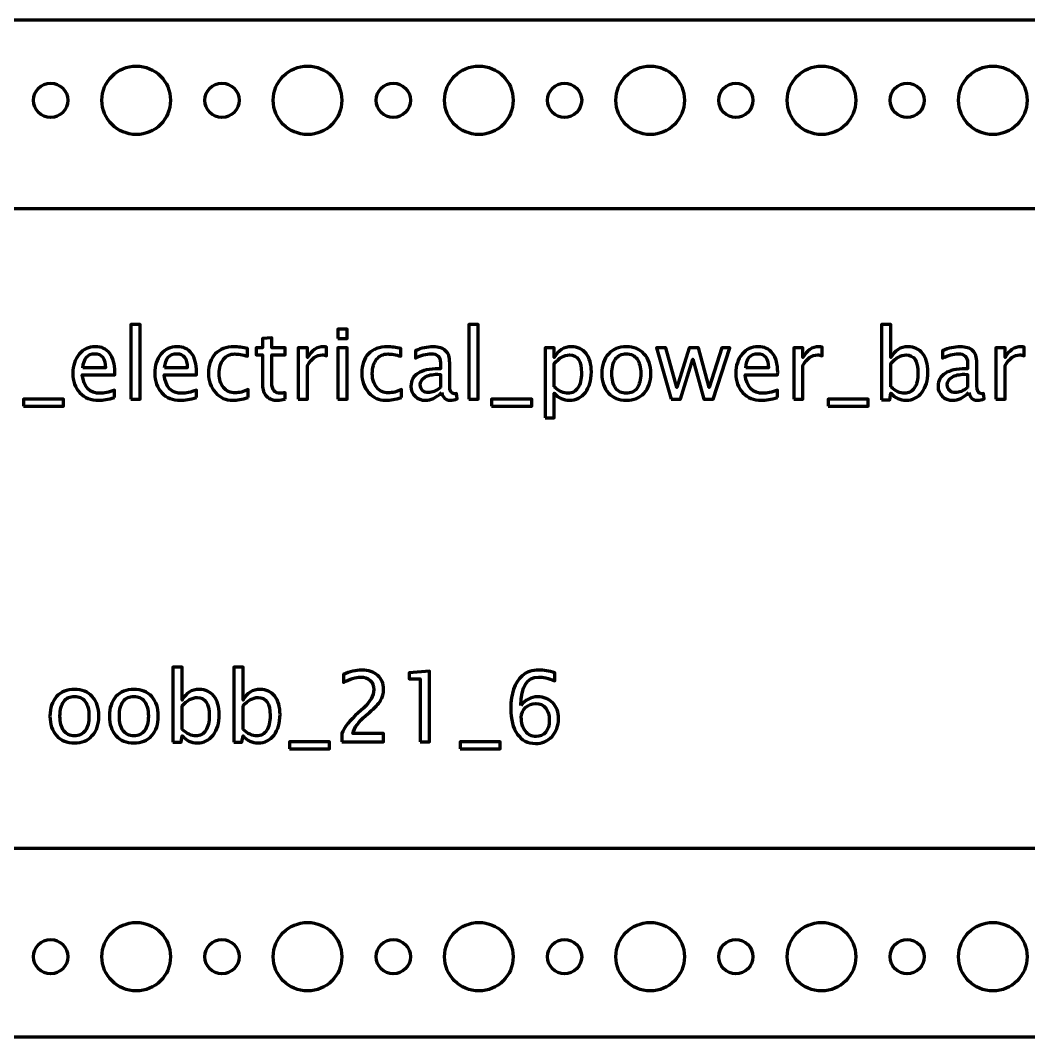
# Model space of a CAD drawing. Header units: centimetres. Extents: x -15.7 to 15.7, y -4.5 to 4.5.
# Drawn here: x -2.51 to 6.31, y -4.45 to 4.45 of the extents above; entities that cross this region are included whole.
import ezdxf

# ---------------------------------------------------------------- set-up
doc = ezdxf.new("R2010")
doc.units = ezdxf.units.CM
doc.header["$MEASUREMENT"] = 0
doc.layers.add('Layer 1', color=7, linetype='Continuous')

msp = doc.modelspace()

# ---------------------------------------------------------------- linework, layer by layer
at = {"layer": 'Layer 1', "color": 5, "lineweight": 106}
msp.add_lwpolyline([(-12.5, -2.8), (12.5, -2.8), (12.5, 2.8), (-12.5, 2.8), (-12.5, -2.8)], close=True, dxfattribs=at)
at = {"layer": 'Layer 1', "lineweight": 106}
for centre, major_axis in [((-1.49999, 3.74999), (0, 0.30001)), ((0.00001, 3.74999), (0, 0.30001)), ((1.50001, 3.74999), (0, 0.30001)), ((3.00001, 3.74999), (0, 0.30001)), ((4.50001, 3.74999), (0, 0.30001)), ((6.00001, 3.74999), (0, 0.30001)), ((-2.25, 3.75), (0, 0.15)), ((-0.75, 3.75), (0, 0.15)), ((0.75, 3.75), (0, 0.15)), ((2.25, 3.75), (0, 0.15)), ((3.75, 3.75), (0, 0.15)), ((5.25, 3.75), (0, 0.15)), ((-1.49999, -3.75001), (0, 0.30001)), ((0.00001, -3.75001), (0, 0.30001)), ((1.50001, -3.75001), (0, 0.30001)), ((3.00001, -3.75001), (0, 0.30001)), ((4.50001, -3.75001), (0, 0.30001)), ((6.00001, -3.75001), (0, 0.30001)), ((-2.25, -3.75), (0, 0.15)), ((-0.75, -3.75), (0, 0.15)), ((0.75, -3.75), (0, 0.15)), ((2.25, -3.75), (0, 0.15)), ((3.75, -3.75), (0, 0.15)), ((5.25, -3.75), (0, 0.15))]:
    msp.add_ellipse(centre, major_axis=major_axis, ratio=1, dxfattribs=at)
msp.add_open_spline([(-15.7, -3.95), (-15.7, -3.95), (-15.7, 3.95), (-15.7, 3.95), (-15.7, 3.95), (-15.7, 4.22614), (-15.47614, 4.45), (-15.2, 4.45), (-15.2, 4.45), (-15.2, 4.45), (15.2, 4.45), (15.2, 4.45), (15.2, 4.45), (15.47614, 4.45), (15.7, 4.22614), (15.7, 3.95), (15.7, 3.95), (15.7, 3.95), (15.7, -3.95), (15.7, -3.95), (15.7, -3.95), (15.7, -4.22614), (15.47614, -4.45), (15.2, -4.45), (15.2, -4.45), (15.2, -4.45), (-15.2, -4.45), (-15.2, -4.45), (-15.2, -4.45), (-15.47614, -4.45), (-15.7, -4.22614), (-15.7, -3.95)], degree=3, knots=[0, 0, 0, 0, 0.1111111, 0.1111111, 0.1111111, 0.1111111, 0.2222222, 0.2222222, 0.2222222, 0.2222222, 0.3333333, 0.3333333, 0.3333333, 0.3333333, 0.4444444, 0.4444444, 0.4444444, 0.4444444, 0.5555556, 0.5555556, 0.5555556, 0.5555556, 0.6666667, 0.6666667, 0.6666667, 0.6666667, 0.7777778, 0.7777778, 0.7777778, 0.7777778, 1, 1, 1, 1], dxfattribs=at)
at = {"layer": 'Layer 1', "color": 5, "lineweight": 106}
for points, knots in [([(-1.54766, 1.13296), (-1.54766, 1.13296), (-1.54766, 1.78574), (-1.54766, 1.78574), (-1.54766, 1.78574), (-1.54766, 1.78574), (-1.46638, 1.78574), (-1.46638, 1.78574), (-1.46638, 1.78574), (-1.46638, 1.78574), (-1.46638, 1.13296), (-1.46638, 1.13296), (-1.46638, 1.13296), (-1.46638, 1.13296), (-1.54766, 1.13296), (-1.54766, 1.13296)], [0, 0, 0, 0, 0.2, 0.2, 0.2, 0.2, 0.4, 0.4, 0.4, 0.4, 0.6, 0.6, 0.6, 0.6, 1, 1, 1, 1]), ([(1.41132, 1.13296), (1.41132, 1.13296), (1.41132, 1.78574), (1.41132, 1.78574), (1.41132, 1.78574), (1.41132, 1.78574), (1.4926, 1.78574), (1.4926, 1.78574), (1.4926, 1.78574), (1.4926, 1.78574), (1.4926, 1.13296), (1.4926, 1.13296), (1.4926, 1.13296), (1.4926, 1.13296), (1.41132, 1.13296), (1.41132, 1.13296)], [0, 0, 0, 0, 0.2, 0.2, 0.2, 0.2, 0.4, 0.4, 0.4, 0.4, 0.6, 0.6, 0.6, 0.6, 1, 1, 1, 1]), ([(5.0262, 1.12788), (5.0262, 1.12788), (5.0262, 1.78574), (5.0262, 1.78574), (5.0262, 1.78574), (5.0262, 1.78574), (5.10748, 1.78574), (5.10748, 1.78574), (5.10748, 1.78574), (5.10748, 1.78574), (5.10748, 1.49689), (5.10748, 1.49689), (5.10748, 1.49689), (5.14078, 1.55968), (5.19088, 1.59101), (5.25762, 1.59101), (5.25762, 1.59101), (5.31167, 1.59101), (5.35414, 1.57139), (5.38519, 1.53202), (5.38519, 1.53202), (5.41623, 1.49265), (5.43176, 1.43889), (5.43176, 1.37073), (5.43176, 1.37073), (5.43176, 1.29651), (5.41412, 1.23654), (5.37898, 1.1911), (5.37898, 1.1911), (5.34384, 1.14552), (5.29756, 1.1228), (5.24027, 1.1228), (5.24027, 1.1228), (5.18707, 1.1228), (5.14276, 1.14312), (5.10748, 1.1839), (5.10748, 1.1839), (5.10748, 1.1839), (5.0976, 1.12788), (5.0976, 1.12788), (5.0976, 1.12788), (5.0976, 1.12788), (5.0262, 1.12788), (5.0262, 1.12788)], [0, 0, 0, 0, 0.0833333, 0.0833333, 0.0833333, 0.0833333, 0.1666667, 0.1666667, 0.1666667, 0.1666667, 0.25, 0.25, 0.25, 0.25, 0.3333333, 0.3333333, 0.3333333, 0.3333333, 0.4166667, 0.4166667, 0.4166667, 0.4166667, 0.5, 0.5, 0.5, 0.5, 0.5833333, 0.5833333, 0.5833333, 0.5833333, 0.6666667, 0.6666667, 0.6666667, 0.6666667, 0.75, 0.75, 0.75, 0.75, 0.8333333, 0.8333333, 0.8333333, 0.8333333, 1, 1, 1, 1]), ([(0.26549, 1.66382), (0.26549, 1.66382), (0.26549, 1.7451), (0.26549, 1.7451), (0.26549, 1.7451), (0.26549, 1.7451), (0.34677, 1.7451), (0.34677, 1.7451), (0.34677, 1.7451), (0.34677, 1.7451), (0.34677, 1.66382), (0.34677, 1.66382), (0.34677, 1.66382), (0.34677, 1.66382), (0.26549, 1.66382), (0.26549, 1.66382)], [0, 0, 0, 0, 0.2, 0.2, 0.2, 0.2, 0.4, 0.4, 0.4, 0.4, 0.6, 0.6, 0.6, 0.6, 1, 1, 1, 1]), ([(-0.19693, 1.1331), (-0.22205, 1.12619), (-0.24392, 1.1228), (-0.2624, 1.1228), (-0.2624, 1.1228), (-0.30389, 1.1228), (-0.33621, 1.13465), (-0.35935, 1.15836), (-0.35935, 1.15836), (-0.38263, 1.18207), (-0.3942, 1.21495), (-0.3942, 1.25714), (-0.3942, 1.25714), (-0.3942, 1.25714), (-0.3942, 1.52073), (-0.3942, 1.52073), (-0.3942, 1.52073), (-0.3942, 1.52073), (-0.45037, 1.52073), (-0.45037, 1.52073), (-0.45037, 1.52073), (-0.45037, 1.52073), (-0.45037, 1.5817), (-0.45037, 1.5817), (-0.45037, 1.5817), (-0.45037, 1.5817), (-0.3942, 1.5817), (-0.3942, 1.5817), (-0.3942, 1.5817), (-0.3942, 1.5817), (-0.3942, 1.66283), (-0.3942, 1.66283), (-0.3942, 1.66283), (-0.3942, 1.66283), (-0.31292, 1.6706), (-0.31292, 1.6706), (-0.31292, 1.6706), (-0.31292, 1.6706), (-0.31292, 1.5817), (-0.31292, 1.5817), (-0.31292, 1.5817), (-0.31292, 1.5817), (-0.19524, 1.5817), (-0.19524, 1.5817), (-0.19524, 1.5817), (-0.19524, 1.5817), (-0.19524, 1.52073), (-0.19524, 1.52073), (-0.19524, 1.52073), (-0.19524, 1.52073), (-0.31292, 1.52073), (-0.31292, 1.52073), (-0.31292, 1.52073), (-0.31292, 1.52073), (-0.31292, 1.27181), (-0.31292, 1.27181), (-0.31292, 1.27181), (-0.31292, 1.21311), (-0.28738, 1.18376), (-0.23644, 1.18376), (-0.23644, 1.18376), (-0.22557, 1.18376), (-0.21245, 1.18559), (-0.19693, 1.18912), (-0.19693, 1.18912), (-0.19693, 1.18912), (-0.19693, 1.1331), (-0.19693, 1.1331)], [0, 0, 0, 0, 0.0555556, 0.0555556, 0.0555556, 0.0555556, 0.1111111, 0.1111111, 0.1111111, 0.1111111, 0.1666667, 0.1666667, 0.1666667, 0.1666667, 0.2222222, 0.2222222, 0.2222222, 0.2222222, 0.2777778, 0.2777778, 0.2777778, 0.2777778, 0.3333333, 0.3333333, 0.3333333, 0.3333333, 0.3888889, 0.3888889, 0.3888889, 0.3888889, 0.4444444, 0.4444444, 0.4444444, 0.4444444, 0.5, 0.5, 0.5, 0.5, 0.5555556, 0.5555556, 0.5555556, 0.5555556, 0.6111111, 0.6111111, 0.6111111, 0.6111111, 0.6666667, 0.6666667, 0.6666667, 0.6666667, 0.7222222, 0.7222222, 0.7222222, 0.7222222, 0.7777778, 0.7777778, 0.7777778, 0.7777778, 0.8333333, 0.8333333, 0.8333333, 0.8333333, 0.8888889, 0.8888889, 0.8888889, 0.8888889, 1, 1, 1, 1]), ([(-1.69005, 1.14735), (-1.74466, 1.13098), (-1.79136, 1.1228), (-1.83031, 1.1228), (-1.83031, 1.1228), (-1.89677, 1.1228), (-1.95082, 1.14481), (-1.99245, 1.1887), (-1.99245, 1.1887), (-2.03408, 1.23258), (-2.05496, 1.28945), (-2.05496, 1.35944), (-2.05496, 1.35944), (-2.05496, 1.42732), (-2.03662, 1.48306), (-1.99979, 1.52666), (-1.99979, 1.52666), (-1.96296, 1.57012), (-1.91582, 1.59186), (-1.85839, 1.59186), (-1.85839, 1.59186), (-1.80406, 1.59186), (-1.76201, 1.57252), (-1.73238, 1.53386), (-1.73238, 1.53386), (-1.70275, 1.49519), (-1.68793, 1.44044), (-1.68793, 1.36946), (-1.68793, 1.36946), (-1.68793, 1.36946), (-1.68835, 1.34463), (-1.68835, 1.34463), (-1.68835, 1.34463), (-1.68835, 1.34463), (-1.97199, 1.34463), (-1.97199, 1.34463), (-1.97199, 1.34463), (-1.96013, 1.23738), (-1.90778, 1.18376), (-1.81507, 1.18376), (-1.81507, 1.18376), (-1.78106, 1.18376), (-1.73943, 1.19336), (-1.69005, 1.21255), (-1.69005, 1.21255), (-1.69005, 1.21255), (-1.69005, 1.14735), (-1.69005, 1.14735)], [0, 0, 0, 0, 0.0769231, 0.0769231, 0.0769231, 0.0769231, 0.1538462, 0.1538462, 0.1538462, 0.1538462, 0.2307692, 0.2307692, 0.2307692, 0.2307692, 0.3076923, 0.3076923, 0.3076923, 0.3076923, 0.3846154, 0.3846154, 0.3846154, 0.3846154, 0.4615385, 0.4615385, 0.4615385, 0.4615385, 0.5384615, 0.5384615, 0.5384615, 0.5384615, 0.6153846, 0.6153846, 0.6153846, 0.6153846, 0.6923077, 0.6923077, 0.6923077, 0.6923077, 0.7692308, 0.7692308, 0.7692308, 0.7692308, 0.8461538, 0.8461538, 0.8461538, 0.8461538, 1, 1, 1, 1]), ([(-1.96775, 1.40559), (-1.96775, 1.40559), (-1.76963, 1.40559), (-1.76963, 1.40559), (-1.76963, 1.40559), (-1.76963, 1.48913), (-1.80082, 1.53089), (-1.86305, 1.53089), (-1.86305, 1.53089), (-1.9257, 1.53089), (-1.96056, 1.48913), (-1.96775, 1.40559)], [0, 0, 0, 0, 0.25, 0.25, 0.25, 0.25, 0.5, 0.5, 0.5, 0.5, 1, 1, 1, 1]), ([(-0.97362, 1.14735), (-1.02823, 1.13098), (-1.07493, 1.1228), (-1.11388, 1.1228), (-1.11388, 1.1228), (-1.18034, 1.1228), (-1.23439, 1.14481), (-1.27602, 1.1887), (-1.27602, 1.1887), (-1.31765, 1.23258), (-1.33853, 1.28945), (-1.33853, 1.35944), (-1.33853, 1.35944), (-1.33853, 1.42732), (-1.32019, 1.48306), (-1.28336, 1.52666), (-1.28336, 1.52666), (-1.24653, 1.57012), (-1.19939, 1.59186), (-1.14196, 1.59186), (-1.14196, 1.59186), (-1.08763, 1.59186), (-1.04558, 1.57252), (-1.01595, 1.53386), (-1.01595, 1.53386), (-0.98632, 1.49519), (-0.9715, 1.44044), (-0.9715, 1.36946), (-0.9715, 1.36946), (-0.9715, 1.36946), (-0.97192, 1.34463), (-0.97192, 1.34463), (-0.97192, 1.34463), (-0.97192, 1.34463), (-1.25556, 1.34463), (-1.25556, 1.34463), (-1.25556, 1.34463), (-1.2437, 1.23738), (-1.19135, 1.18376), (-1.09864, 1.18376), (-1.09864, 1.18376), (-1.06463, 1.18376), (-1.023, 1.19336), (-0.97362, 1.21255), (-0.97362, 1.21255), (-0.97362, 1.21255), (-0.97362, 1.14735), (-0.97362, 1.14735)], [0, 0, 0, 0, 0.0769231, 0.0769231, 0.0769231, 0.0769231, 0.1538462, 0.1538462, 0.1538462, 0.1538462, 0.2307692, 0.2307692, 0.2307692, 0.2307692, 0.3076923, 0.3076923, 0.3076923, 0.3076923, 0.3846154, 0.3846154, 0.3846154, 0.3846154, 0.4615385, 0.4615385, 0.4615385, 0.4615385, 0.5384615, 0.5384615, 0.5384615, 0.5384615, 0.6153846, 0.6153846, 0.6153846, 0.6153846, 0.6923077, 0.6923077, 0.6923077, 0.6923077, 0.7692308, 0.7692308, 0.7692308, 0.7692308, 0.8461538, 0.8461538, 0.8461538, 0.8461538, 1, 1, 1, 1]), ([(-1.25132, 1.40559), (-1.25132, 1.40559), (-1.0532, 1.40559), (-1.0532, 1.40559), (-1.0532, 1.40559), (-1.0532, 1.48913), (-1.08439, 1.53089), (-1.14662, 1.53089), (-1.14662, 1.53089), (-1.20927, 1.53089), (-1.24413, 1.48913), (-1.25132, 1.40559)], [0, 0, 0, 0, 0.25, 0.25, 0.25, 0.25, 0.5, 0.5, 0.5, 0.5, 1, 1, 1, 1]), ([(-0.51966, 1.14651), (-0.57229, 1.1307), (-0.61773, 1.1228), (-0.65597, 1.1228), (-0.65597, 1.1228), (-0.71665, 1.1228), (-0.76688, 1.14524), (-0.80682, 1.18997), (-0.80682, 1.18997), (-0.84675, 1.23484), (-0.86679, 1.29143), (-0.86679, 1.35959), (-0.86679, 1.35959), (-0.86679, 1.4324), (-0.84703, 1.48927), (-0.80752, 1.52991), (-0.80752, 1.52991), (-0.76801, 1.57069), (-0.71284, 1.59101), (-0.642, 1.59101), (-0.642, 1.59101), (-0.60714, 1.59101), (-0.56792, 1.58621), (-0.52474, 1.57662), (-0.52474, 1.57662), (-0.52474, 1.57662), (-0.52474, 1.50803), (-0.52474, 1.50803), (-0.52474, 1.50803), (-0.5706, 1.52158), (-0.60799, 1.52835), (-0.63678, 1.52835), (-0.63678, 1.52835), (-0.67855, 1.52835), (-0.71199, 1.51269), (-0.73697, 1.48151), (-0.73697, 1.48151), (-0.76194, 1.45032), (-0.7745, 1.40869), (-0.7745, 1.35676), (-0.7745, 1.35676), (-0.7745, 1.30639), (-0.76152, 1.26575), (-0.7357, 1.23456), (-0.7357, 1.23456), (-0.70987, 1.20352), (-0.67615, 1.18799), (-0.63424, 1.18799), (-0.63424, 1.18799), (-0.59713, 1.18799), (-0.55903, 1.19759), (-0.51966, 1.21678), (-0.51966, 1.21678), (-0.51966, 1.21678), (-0.51966, 1.14651), (-0.51966, 1.14651)], [0, 0, 0, 0, 0.0666667, 0.0666667, 0.0666667, 0.0666667, 0.1333333, 0.1333333, 0.1333333, 0.1333333, 0.2, 0.2, 0.2, 0.2, 0.2666667, 0.2666667, 0.2666667, 0.2666667, 0.3333333, 0.3333333, 0.3333333, 0.3333333, 0.4, 0.4, 0.4, 0.4, 0.4666667, 0.4666667, 0.4666667, 0.4666667, 0.5333333, 0.5333333, 0.5333333, 0.5333333, 0.6, 0.6, 0.6, 0.6, 0.6666667, 0.6666667, 0.6666667, 0.6666667, 0.7333333, 0.7333333, 0.7333333, 0.7333333, 0.8, 0.8, 0.8, 0.8, 0.8666667, 0.8666667, 0.8666667, 0.8666667, 1, 1, 1, 1]), ([(-0.08094, 1.13296), (-0.08094, 1.13296), (-0.08094, 1.5817), (-0.08094, 1.5817), (-0.08094, 1.5817), (-0.08094, 1.5817), (0.00034, 1.5817), (0.00034, 1.5817), (0.00034, 1.5817), (0.00034, 1.5817), (0.00034, 1.49689), (0.00034, 1.49689), (0.00034, 1.49689), (0.03266, 1.55968), (0.0795, 1.59101), (0.14103, 1.59101), (0.14103, 1.59101), (0.14935, 1.59101), (0.1581, 1.5903), (0.16713, 1.58889), (0.16713, 1.58889), (0.16713, 1.58889), (0.16713, 1.51283), (0.16713, 1.51283), (0.16713, 1.51283), (0.15302, 1.51749), (0.14061, 1.51989), (0.12988, 1.51989), (0.12988, 1.51989), (0.07823, 1.51989), (0.03505, 1.48941), (0.00034, 1.42831), (0.00034, 1.42831), (0.00034, 1.42831), (0.00034, 1.13296), (0.00034, 1.13296), (0.00034, 1.13296), (0.00034, 1.13296), (-0.08094, 1.13296), (-0.08094, 1.13296)], [0, 0, 0, 0, 0.0909091, 0.0909091, 0.0909091, 0.0909091, 0.1818182, 0.1818182, 0.1818182, 0.1818182, 0.2727273, 0.2727273, 0.2727273, 0.2727273, 0.3636364, 0.3636364, 0.3636364, 0.3636364, 0.4545455, 0.4545455, 0.4545455, 0.4545455, 0.5454545, 0.5454545, 0.5454545, 0.5454545, 0.6363636, 0.6363636, 0.6363636, 0.6363636, 0.7272727, 0.7272727, 0.7272727, 0.7272727, 0.8181818, 0.8181818, 0.8181818, 0.8181818, 1, 1, 1, 1]), ([(0.26549, 1.13296), (0.26549, 1.13296), (0.26549, 1.5817), (0.26549, 1.5817), (0.26549, 1.5817), (0.26549, 1.5817), (0.34677, 1.5817), (0.34677, 1.5817), (0.34677, 1.5817), (0.34677, 1.5817), (0.34677, 1.13296), (0.34677, 1.13296), (0.34677, 1.13296), (0.34677, 1.13296), (0.26549, 1.13296), (0.26549, 1.13296)], [0, 0, 0, 0, 0.2, 0.2, 0.2, 0.2, 0.4, 0.4, 0.4, 0.4, 0.6, 0.6, 0.6, 0.6, 1, 1, 1, 1]), ([(0.82175, 1.14651), (0.76912, 1.1307), (0.72368, 1.1228), (0.68544, 1.1228), (0.68544, 1.1228), (0.62476, 1.1228), (0.57453, 1.14524), (0.53459, 1.18997), (0.53459, 1.18997), (0.49466, 1.23484), (0.47462, 1.29143), (0.47462, 1.35959), (0.47462, 1.35959), (0.47462, 1.4324), (0.49438, 1.48927), (0.53389, 1.52991), (0.53389, 1.52991), (0.5734, 1.57069), (0.62857, 1.59101), (0.69941, 1.59101), (0.69941, 1.59101), (0.73427, 1.59101), (0.77349, 1.58621), (0.81667, 1.57662), (0.81667, 1.57662), (0.81667, 1.57662), (0.81667, 1.50803), (0.81667, 1.50803), (0.81667, 1.50803), (0.77081, 1.52158), (0.73342, 1.52835), (0.70463, 1.52835), (0.70463, 1.52835), (0.66286, 1.52835), (0.62942, 1.51269), (0.60444, 1.48151), (0.60444, 1.48151), (0.57947, 1.45032), (0.56691, 1.40869), (0.56691, 1.35676), (0.56691, 1.35676), (0.56691, 1.30639), (0.57989, 1.26575), (0.60571, 1.23456), (0.60571, 1.23456), (0.63154, 1.20352), (0.66526, 1.18799), (0.70717, 1.18799), (0.70717, 1.18799), (0.74428, 1.18799), (0.78238, 1.19759), (0.82175, 1.21678), (0.82175, 1.21678), (0.82175, 1.21678), (0.82175, 1.14651), (0.82175, 1.14651)], [0, 0, 0, 0, 0.0666667, 0.0666667, 0.0666667, 0.0666667, 0.1333333, 0.1333333, 0.1333333, 0.1333333, 0.2, 0.2, 0.2, 0.2, 0.2666667, 0.2666667, 0.2666667, 0.2666667, 0.3333333, 0.3333333, 0.3333333, 0.3333333, 0.4, 0.4, 0.4, 0.4, 0.4666667, 0.4666667, 0.4666667, 0.4666667, 0.5333333, 0.5333333, 0.5333333, 0.5333333, 0.6, 0.6, 0.6, 0.6, 0.6666667, 0.6666667, 0.6666667, 0.6666667, 0.7333333, 0.7333333, 0.7333333, 0.7333333, 0.8, 0.8, 0.8, 0.8, 0.8666667, 0.8666667, 0.8666667, 0.8666667, 1, 1, 1, 1]), ([(1.1751, 1.19011), (1.12628, 1.14524), (1.07929, 1.1228), (1.03413, 1.1228), (1.03413, 1.1228), (0.99702, 1.1228), (0.96612, 1.13437), (0.9417, 1.15765), (0.9417, 1.15765), (0.91715, 1.18094), (0.90487, 1.21029), (0.90487, 1.24571), (0.90487, 1.24571), (0.90487, 1.29467), (0.92548, 1.33235), (0.96668, 1.3586), (0.96668, 1.3586), (1.00789, 1.38484), (1.06701, 1.39797), (1.14406, 1.39797), (1.14406, 1.39797), (1.14406, 1.39797), (1.16311, 1.39797), (1.16311, 1.39797), (1.16311, 1.39797), (1.16311, 1.39797), (1.16311, 1.45201), (1.16311, 1.45201), (1.16311, 1.45201), (1.16311, 1.50408), (1.13601, 1.53005), (1.08169, 1.53005), (1.08169, 1.53005), (1.03964, 1.53005), (0.99363, 1.51678), (0.94382, 1.49025), (0.94382, 1.49025), (0.94382, 1.49025), (0.94382, 1.55714), (0.94382, 1.55714), (0.94382, 1.55714), (0.99857, 1.57972), (1.05022, 1.59101), (1.09862, 1.59101), (1.09862, 1.59101), (1.14843, 1.59101), (1.18526, 1.57972), (1.20883, 1.557), (1.20883, 1.557), (1.23253, 1.53428), (1.24439, 1.49929), (1.24439, 1.45201), (1.24439, 1.45201), (1.24439, 1.45201), (1.24439, 1.24924), (1.24439, 1.24924), (1.24439, 1.24924), (1.24439, 1.20281), (1.25864, 1.17953), (1.28729, 1.17953), (1.28729, 1.17953), (1.29081, 1.17953), (1.29604, 1.18009), (1.30295, 1.18122), (1.30295, 1.18122), (1.30295, 1.18122), (1.30874, 1.13606), (1.30874, 1.13606), (1.30874, 1.13606), (1.29025, 1.12717), (1.26993, 1.1228), (1.24763, 1.1228), (1.24763, 1.1228), (1.20967, 1.1228), (1.18554, 1.14524), (1.1751, 1.19011)], [0, 0, 0, 0, 0.05, 0.05, 0.05, 0.05, 0.1, 0.1, 0.1, 0.1, 0.15, 0.15, 0.15, 0.15, 0.2, 0.2, 0.2, 0.2, 0.25, 0.25, 0.25, 0.25, 0.3, 0.3, 0.3, 0.3, 0.35, 0.35, 0.35, 0.35, 0.4, 0.4, 0.4, 0.4, 0.45, 0.45, 0.45, 0.45, 0.5, 0.5, 0.5, 0.5, 0.55, 0.55, 0.55, 0.55, 0.6, 0.6, 0.6, 0.6, 0.65, 0.65, 0.65, 0.65, 0.7, 0.7, 0.7, 0.7, 0.75, 0.75, 0.75, 0.75, 0.8, 0.8, 0.8, 0.8, 0.85, 0.85, 0.85, 0.85, 0.9, 0.9, 0.9, 0.9, 1, 1, 1, 1]), ([(2.07935, 0.96955), (2.07935, 0.96955), (2.07935, 1.5817), (2.07935, 1.5817), (2.07935, 1.5817), (2.07935, 1.5817), (2.16063, 1.5817), (2.16063, 1.5817), (2.16063, 1.5817), (2.16063, 1.5817), (2.16063, 1.49689), (2.16063, 1.49689), (2.16063, 1.49689), (2.19393, 1.55968), (2.24403, 1.59101), (2.31077, 1.59101), (2.31077, 1.59101), (2.36482, 1.59101), (2.40729, 1.57139), (2.43834, 1.53202), (2.43834, 1.53202), (2.46938, 1.49265), (2.48491, 1.43889), (2.48491, 1.37073), (2.48491, 1.37073), (2.48491, 1.29651), (2.46727, 1.23654), (2.43213, 1.1911), (2.43213, 1.1911), (2.39699, 1.14552), (2.35071, 1.1228), (2.29342, 1.1228), (2.29342, 1.1228), (2.24022, 1.1228), (2.19591, 1.14312), (2.16063, 1.1839), (2.16063, 1.1839), (2.16063, 1.1839), (2.16063, 0.96955), (2.16063, 0.96955), (2.16063, 0.96955), (2.16063, 0.96955), (2.07935, 0.96955), (2.07935, 0.96955)], [0, 0, 0, 0, 0.0833333, 0.0833333, 0.0833333, 0.0833333, 0.1666667, 0.1666667, 0.1666667, 0.1666667, 0.25, 0.25, 0.25, 0.25, 0.3333333, 0.3333333, 0.3333333, 0.3333333, 0.4166667, 0.4166667, 0.4166667, 0.4166667, 0.5, 0.5, 0.5, 0.5, 0.5833333, 0.5833333, 0.5833333, 0.5833333, 0.6666667, 0.6666667, 0.6666667, 0.6666667, 0.75, 0.75, 0.75, 0.75, 0.8333333, 0.8333333, 0.8333333, 0.8333333, 1, 1, 1, 1]), ([(2.16063, 1.23992), (2.20254, 1.20253), (2.24248, 1.18376), (2.28043, 1.18376), (2.28043, 1.18376), (2.31783, 1.18376), (2.34676, 1.19942), (2.36708, 1.23061), (2.36708, 1.23061), (2.38754, 1.26179), (2.3977, 1.30568), (2.3977, 1.36241), (2.3977, 1.36241), (2.3977, 1.46739), (2.36298, 1.51989), (2.29356, 1.51989), (2.29356, 1.51989), (2.24812, 1.51989), (2.20381, 1.49533), (2.16063, 1.44609), (2.16063, 1.44609), (2.16063, 1.44609), (2.16063, 1.23992), (2.16063, 1.23992)], [0, 0, 0, 0, 0.1428571, 0.1428571, 0.1428571, 0.1428571, 0.2857143, 0.2857143, 0.2857143, 0.2857143, 0.4285714, 0.4285714, 0.4285714, 0.4285714, 0.5714286, 0.5714286, 0.5714286, 0.5714286, 0.7142857, 0.7142857, 0.7142857, 0.7142857, 1, 1, 1, 1]), ([(2.79084, 1.1228), (2.72494, 1.1228), (2.67273, 1.14383), (2.63434, 1.18588), (2.63434, 1.18588), (2.59582, 1.22793), (2.57663, 1.28508), (2.57663, 1.35719), (2.57663, 1.35719), (2.57663, 1.42915), (2.59582, 1.48616), (2.63434, 1.52807), (2.63434, 1.52807), (2.67273, 1.56998), (2.72494, 1.59101), (2.79084, 1.59101), (2.79084, 1.59101), (2.85674, 1.59101), (2.90895, 1.56998), (2.94733, 1.52807), (2.94733, 1.52807), (2.98585, 1.48616), (3.00505, 1.42915), (3.00505, 1.35719), (3.00505, 1.35719), (3.00505, 1.28508), (2.98585, 1.22793), (2.94733, 1.18588), (2.94733, 1.18588), (2.90895, 1.14383), (2.85674, 1.1228), (2.79084, 1.1228)], [0, 0, 0, 0, 0.1111111, 0.1111111, 0.1111111, 0.1111111, 0.2222222, 0.2222222, 0.2222222, 0.2222222, 0.3333333, 0.3333333, 0.3333333, 0.3333333, 0.4444444, 0.4444444, 0.4444444, 0.4444444, 0.5555556, 0.5555556, 0.5555556, 0.5555556, 0.6666667, 0.6666667, 0.6666667, 0.6666667, 0.7777778, 0.7777778, 0.7777778, 0.7777778, 1, 1, 1, 1]), ([(2.7907, 1.18376), (2.83091, 1.18376), (2.86224, 1.19886), (2.88454, 1.2292), (2.88454, 1.2292), (2.90669, 1.2594), (2.91784, 1.30215), (2.91784, 1.35719), (2.91784, 1.35719), (2.91784, 1.41208), (2.90669, 1.45469), (2.88454, 1.48489), (2.88454, 1.48489), (2.86224, 1.51495), (2.83091, 1.53005), (2.7907, 1.53005), (2.7907, 1.53005), (2.75034, 1.53005), (2.71901, 1.51495), (2.697, 1.48489), (2.697, 1.48489), (2.67484, 1.45469), (2.66384, 1.41208), (2.66384, 1.35719), (2.66384, 1.35719), (2.66384, 1.30215), (2.67484, 1.2594), (2.697, 1.2292), (2.697, 1.2292), (2.71901, 1.19886), (2.75034, 1.18376), (2.7907, 1.18376)], [0, 0, 0, 0, 0.1111111, 0.1111111, 0.1111111, 0.1111111, 0.2222222, 0.2222222, 0.2222222, 0.2222222, 0.3333333, 0.3333333, 0.3333333, 0.3333333, 0.4444444, 0.4444444, 0.4444444, 0.4444444, 0.5555556, 0.5555556, 0.5555556, 0.5555556, 0.6666667, 0.6666667, 0.6666667, 0.6666667, 0.7777778, 0.7777778, 0.7777778, 0.7777778, 1, 1, 1, 1]), ([(3.18482, 1.13296), (3.18482, 1.13296), (3.05613, 1.5817), (3.05613, 1.5817), (3.05613, 1.5817), (3.05613, 1.5817), (3.13543, 1.5817), (3.13543, 1.5817), (3.13543, 1.5817), (3.13543, 1.5817), (3.23407, 1.23329), (3.23407, 1.23329), (3.23407, 1.23329), (3.23407, 1.23329), (3.34047, 1.5817), (3.34047, 1.5817), (3.34047, 1.5817), (3.34047, 1.5817), (3.42175, 1.5817), (3.42175, 1.5817), (3.42175, 1.5817), (3.42175, 1.5817), (3.51531, 1.23385), (3.51531, 1.23385), (3.51531, 1.23385), (3.51531, 1.23385), (3.62848, 1.5817), (3.62848, 1.5817), (3.62848, 1.5817), (3.62848, 1.5817), (3.69791, 1.5817), (3.69791, 1.5817), (3.69791, 1.5817), (3.69791, 1.5817), (3.55143, 1.13296), (3.55143, 1.13296), (3.55143, 1.13296), (3.55143, 1.13296), (3.47015, 1.13296), (3.47015, 1.13296), (3.47015, 1.13296), (3.47015, 1.13296), (3.37391, 1.48292), (3.37391, 1.48292), (3.37391, 1.48292), (3.37391, 1.48292), (3.2661, 1.13296), (3.2661, 1.13296), (3.2661, 1.13296), (3.2661, 1.13296), (3.18482, 1.13296), (3.18482, 1.13296)], [0, 0, 0, 0, 0.0714286, 0.0714286, 0.0714286, 0.0714286, 0.1428571, 0.1428571, 0.1428571, 0.1428571, 0.2142857, 0.2142857, 0.2142857, 0.2142857, 0.2857143, 0.2857143, 0.2857143, 0.2857143, 0.3571429, 0.3571429, 0.3571429, 0.3571429, 0.4285714, 0.4285714, 0.4285714, 0.4285714, 0.5, 0.5, 0.5, 0.5, 0.5714286, 0.5714286, 0.5714286, 0.5714286, 0.6428571, 0.6428571, 0.6428571, 0.6428571, 0.7142857, 0.7142857, 0.7142857, 0.7142857, 0.7857143, 0.7857143, 0.7857143, 0.7857143, 0.8571429, 0.8571429, 0.8571429, 0.8571429, 1, 1, 1, 1]), ([(4.11404, 1.14735), (4.05943, 1.13098), (4.01273, 1.1228), (3.97378, 1.1228), (3.97378, 1.1228), (3.90732, 1.1228), (3.85327, 1.14481), (3.81164, 1.1887), (3.81164, 1.1887), (3.77001, 1.23258), (3.74913, 1.28945), (3.74913, 1.35944), (3.74913, 1.35944), (3.74913, 1.42732), (3.76747, 1.48306), (3.8043, 1.52666), (3.8043, 1.52666), (3.84113, 1.57012), (3.88827, 1.59186), (3.9457, 1.59186), (3.9457, 1.59186), (4.00003, 1.59186), (4.04208, 1.57252), (4.07171, 1.53386), (4.07171, 1.53386), (4.10134, 1.49519), (4.11616, 1.44044), (4.11616, 1.36946), (4.11616, 1.36946), (4.11616, 1.36946), (4.11574, 1.34463), (4.11574, 1.34463), (4.11574, 1.34463), (4.11574, 1.34463), (3.8321, 1.34463), (3.8321, 1.34463), (3.8321, 1.34463), (3.84396, 1.23738), (3.89631, 1.18376), (3.98902, 1.18376), (3.98902, 1.18376), (4.02303, 1.18376), (4.06466, 1.19336), (4.11404, 1.21255), (4.11404, 1.21255), (4.11404, 1.21255), (4.11404, 1.14735), (4.11404, 1.14735)], [0, 0, 0, 0, 0.0769231, 0.0769231, 0.0769231, 0.0769231, 0.1538462, 0.1538462, 0.1538462, 0.1538462, 0.2307692, 0.2307692, 0.2307692, 0.2307692, 0.3076923, 0.3076923, 0.3076923, 0.3076923, 0.3846154, 0.3846154, 0.3846154, 0.3846154, 0.4615385, 0.4615385, 0.4615385, 0.4615385, 0.5384615, 0.5384615, 0.5384615, 0.5384615, 0.6153846, 0.6153846, 0.6153846, 0.6153846, 0.6923077, 0.6923077, 0.6923077, 0.6923077, 0.7692308, 0.7692308, 0.7692308, 0.7692308, 0.8461538, 0.8461538, 0.8461538, 0.8461538, 1, 1, 1, 1]), ([(3.83634, 1.40559), (3.83634, 1.40559), (4.03446, 1.40559), (4.03446, 1.40559), (4.03446, 1.40559), (4.03446, 1.48913), (4.00327, 1.53089), (3.94104, 1.53089), (3.94104, 1.53089), (3.87839, 1.53089), (3.84353, 1.48913), (3.83634, 1.40559)], [0, 0, 0, 0, 0.25, 0.25, 0.25, 0.25, 0.5, 0.5, 0.5, 0.5, 1, 1, 1, 1]), ([(4.25643, 1.13296), (4.25643, 1.13296), (4.25643, 1.5817), (4.25643, 1.5817), (4.25643, 1.5817), (4.25643, 1.5817), (4.33771, 1.5817), (4.33771, 1.5817), (4.33771, 1.5817), (4.33771, 1.5817), (4.33771, 1.49689), (4.33771, 1.49689), (4.33771, 1.49689), (4.37003, 1.55968), (4.41687, 1.59101), (4.4784, 1.59101), (4.4784, 1.59101), (4.48672, 1.59101), (4.49547, 1.5903), (4.5045, 1.58889), (4.5045, 1.58889), (4.5045, 1.58889), (4.5045, 1.51283), (4.5045, 1.51283), (4.5045, 1.51283), (4.49039, 1.51749), (4.47798, 1.51989), (4.46725, 1.51989), (4.46725, 1.51989), (4.4156, 1.51989), (4.37242, 1.48941), (4.33771, 1.42831), (4.33771, 1.42831), (4.33771, 1.42831), (4.33771, 1.13296), (4.33771, 1.13296), (4.33771, 1.13296), (4.33771, 1.13296), (4.25643, 1.13296), (4.25643, 1.13296)], [0, 0, 0, 0, 0.0909091, 0.0909091, 0.0909091, 0.0909091, 0.1818182, 0.1818182, 0.1818182, 0.1818182, 0.2727273, 0.2727273, 0.2727273, 0.2727273, 0.3636364, 0.3636364, 0.3636364, 0.3636364, 0.4545455, 0.4545455, 0.4545455, 0.4545455, 0.5454545, 0.5454545, 0.5454545, 0.5454545, 0.6363636, 0.6363636, 0.6363636, 0.6363636, 0.7272727, 0.7272727, 0.7272727, 0.7272727, 0.8181818, 0.8181818, 0.8181818, 0.8181818, 1, 1, 1, 1]), ([(5.10748, 1.23992), (5.14939, 1.20253), (5.18933, 1.18376), (5.22728, 1.18376), (5.22728, 1.18376), (5.26468, 1.18376), (5.29361, 1.19942), (5.31393, 1.23061), (5.31393, 1.23061), (5.33439, 1.26179), (5.34455, 1.30568), (5.34455, 1.36241), (5.34455, 1.36241), (5.34455, 1.46739), (5.30983, 1.51989), (5.24041, 1.51989), (5.24041, 1.51989), (5.19497, 1.51989), (5.15066, 1.49533), (5.10748, 1.44609), (5.10748, 1.44609), (5.10748, 1.44609), (5.10748, 1.23992), (5.10748, 1.23992)], [0, 0, 0, 0, 0.1428571, 0.1428571, 0.1428571, 0.1428571, 0.2857143, 0.2857143, 0.2857143, 0.2857143, 0.4285714, 0.4285714, 0.4285714, 0.4285714, 0.5714286, 0.5714286, 0.5714286, 0.5714286, 0.7142857, 0.7142857, 0.7142857, 0.7142857, 1, 1, 1, 1]), ([(5.79032, 1.19011), (5.7415, 1.14524), (5.69451, 1.1228), (5.64935, 1.1228), (5.64935, 1.1228), (5.61224, 1.1228), (5.58134, 1.13437), (5.55692, 1.15765), (5.55692, 1.15765), (5.53237, 1.18094), (5.52009, 1.21029), (5.52009, 1.24571), (5.52009, 1.24571), (5.52009, 1.29467), (5.5407, 1.33235), (5.5819, 1.3586), (5.5819, 1.3586), (5.62311, 1.38484), (5.68223, 1.39797), (5.75928, 1.39797), (5.75928, 1.39797), (5.75928, 1.39797), (5.77833, 1.39797), (5.77833, 1.39797), (5.77833, 1.39797), (5.77833, 1.39797), (5.77833, 1.45201), (5.77833, 1.45201), (5.77833, 1.45201), (5.77833, 1.50408), (5.75123, 1.53005), (5.69691, 1.53005), (5.69691, 1.53005), (5.65486, 1.53005), (5.60885, 1.51678), (5.55904, 1.49025), (5.55904, 1.49025), (5.55904, 1.49025), (5.55904, 1.55714), (5.55904, 1.55714), (5.55904, 1.55714), (5.61379, 1.57972), (5.66544, 1.59101), (5.71384, 1.59101), (5.71384, 1.59101), (5.76365, 1.59101), (5.80048, 1.57972), (5.82405, 1.557), (5.82405, 1.557), (5.84775, 1.53428), (5.85961, 1.49929), (5.85961, 1.45201), (5.85961, 1.45201), (5.85961, 1.45201), (5.85961, 1.24924), (5.85961, 1.24924), (5.85961, 1.24924), (5.85961, 1.20281), (5.87386, 1.17953), (5.90251, 1.17953), (5.90251, 1.17953), (5.90603, 1.17953), (5.91126, 1.18009), (5.91817, 1.18122), (5.91817, 1.18122), (5.91817, 1.18122), (5.92396, 1.13606), (5.92396, 1.13606), (5.92396, 1.13606), (5.90547, 1.12717), (5.88515, 1.1228), (5.86285, 1.1228), (5.86285, 1.1228), (5.82489, 1.1228), (5.80076, 1.14524), (5.79032, 1.19011)], [0, 0, 0, 0, 0.05, 0.05, 0.05, 0.05, 0.1, 0.1, 0.1, 0.1, 0.15, 0.15, 0.15, 0.15, 0.2, 0.2, 0.2, 0.2, 0.25, 0.25, 0.25, 0.25, 0.3, 0.3, 0.3, 0.3, 0.35, 0.35, 0.35, 0.35, 0.4, 0.4, 0.4, 0.4, 0.45, 0.45, 0.45, 0.45, 0.5, 0.5, 0.5, 0.5, 0.55, 0.55, 0.55, 0.55, 0.6, 0.6, 0.6, 0.6, 0.65, 0.65, 0.65, 0.65, 0.7, 0.7, 0.7, 0.7, 0.75, 0.75, 0.75, 0.75, 0.8, 0.8, 0.8, 0.8, 0.85, 0.85, 0.85, 0.85, 0.9, 0.9, 0.9, 0.9, 1, 1, 1, 1]), ([(6.02654, 1.13296), (6.02654, 1.13296), (6.02654, 1.5817), (6.02654, 1.5817), (6.02654, 1.5817), (6.02654, 1.5817), (6.10782, 1.5817), (6.10782, 1.5817), (6.10782, 1.5817), (6.10782, 1.5817), (6.10782, 1.49689), (6.10782, 1.49689), (6.10782, 1.49689), (6.14014, 1.55968), (6.18698, 1.59101), (6.24851, 1.59101), (6.24851, 1.59101), (6.25683, 1.59101), (6.26558, 1.5903), (6.27461, 1.58889), (6.27461, 1.58889), (6.27461, 1.58889), (6.27461, 1.51283), (6.27461, 1.51283), (6.27461, 1.51283), (6.2605, 1.51749), (6.24809, 1.51989), (6.23736, 1.51989), (6.23736, 1.51989), (6.18571, 1.51989), (6.14253, 1.48941), (6.10782, 1.42831), (6.10782, 1.42831), (6.10782, 1.42831), (6.10782, 1.13296), (6.10782, 1.13296), (6.10782, 1.13296), (6.10782, 1.13296), (6.02654, 1.13296), (6.02654, 1.13296)], [0, 0, 0, 0, 0.0909091, 0.0909091, 0.0909091, 0.0909091, 0.1818182, 0.1818182, 0.1818182, 0.1818182, 0.2727273, 0.2727273, 0.2727273, 0.2727273, 0.3636364, 0.3636364, 0.3636364, 0.3636364, 0.4545455, 0.4545455, 0.4545455, 0.4545455, 0.5454545, 0.5454545, 0.5454545, 0.5454545, 0.6363636, 0.6363636, 0.6363636, 0.6363636, 0.7272727, 0.7272727, 0.7272727, 0.7272727, 0.8181818, 0.8181818, 0.8181818, 0.8181818, 1, 1, 1, 1]), ([(1.16311, 1.23442), (1.16311, 1.23442), (1.16311, 1.34971), (1.16311, 1.34971), (1.16311, 1.34971), (1.16311, 1.34971), (1.137, 1.35055), (1.137, 1.35055), (1.137, 1.35055), (1.09185, 1.35055), (1.05544, 1.34223), (1.02764, 1.32558), (1.02764, 1.32558), (0.99998, 1.30879), (0.98615, 1.28663), (0.98615, 1.25897), (0.98615, 1.25897), (0.98615, 1.23964), (0.99307, 1.22327), (1.00676, 1.20987), (1.00676, 1.20987), (1.02059, 1.19646), (1.03738, 1.18969), (1.05727, 1.18969), (1.05727, 1.18969), (1.09114, 1.18969), (1.12642, 1.20464), (1.16311, 1.23442)], [0, 0, 0, 0, 0.125, 0.125, 0.125, 0.125, 0.25, 0.25, 0.25, 0.25, 0.375, 0.375, 0.375, 0.375, 0.5, 0.5, 0.5, 0.5, 0.625, 0.625, 0.625, 0.625, 0.75, 0.75, 0.75, 0.75, 1, 1, 1, 1]), ([(5.77833, 1.23442), (5.77833, 1.23442), (5.77833, 1.34971), (5.77833, 1.34971), (5.77833, 1.34971), (5.77833, 1.34971), (5.75222, 1.35055), (5.75222, 1.35055), (5.75222, 1.35055), (5.70707, 1.35055), (5.67066, 1.34223), (5.64286, 1.32558), (5.64286, 1.32558), (5.6152, 1.30879), (5.60137, 1.28663), (5.60137, 1.25897), (5.60137, 1.25897), (5.60137, 1.23964), (5.60829, 1.22327), (5.62198, 1.20987), (5.62198, 1.20987), (5.63581, 1.19646), (5.6526, 1.18969), (5.67249, 1.18969), (5.67249, 1.18969), (5.70636, 1.18969), (5.74164, 1.20464), (5.77833, 1.23442)], [0, 0, 0, 0, 0.125, 0.125, 0.125, 0.125, 0.25, 0.25, 0.25, 0.25, 0.375, 0.375, 0.375, 0.375, 0.5, 0.5, 0.5, 0.5, 0.625, 0.625, 0.625, 0.625, 0.75, 0.75, 0.75, 0.75, 1, 1, 1, 1]), ([(-2.48846, 1.072), (-2.48846, 1.072), (-2.48846, 1.13296), (-2.48846, 1.13296), (-2.48846, 1.13296), (-2.48846, 1.13296), (-2.13625, 1.13296), (-2.13625, 1.13296), (-2.13625, 1.13296), (-2.13625, 1.13296), (-2.13625, 1.072), (-2.13625, 1.072), (-2.13625, 1.072), (-2.13625, 1.072), (-2.48846, 1.072), (-2.48846, 1.072)], [0, 0, 0, 0, 0.2, 0.2, 0.2, 0.2, 0.4, 0.4, 0.4, 0.4, 0.6, 0.6, 0.6, 0.6, 1, 1, 1, 1]), ([(1.61029, 1.072), (1.61029, 1.072), (1.61029, 1.13296), (1.61029, 1.13296), (1.61029, 1.13296), (1.61029, 1.13296), (1.9625, 1.13296), (1.9625, 1.13296), (1.9625, 1.13296), (1.9625, 1.13296), (1.9625, 1.072), (1.9625, 1.072), (1.9625, 1.072), (1.9625, 1.072), (1.61029, 1.072), (1.61029, 1.072)], [0, 0, 0, 0, 0.2, 0.2, 0.2, 0.2, 0.4, 0.4, 0.4, 0.4, 0.6, 0.6, 0.6, 0.6, 1, 1, 1, 1]), ([(4.55714, 1.072), (4.55714, 1.072), (4.55714, 1.13296), (4.55714, 1.13296), (4.55714, 1.13296), (4.55714, 1.13296), (4.90935, 1.13296), (4.90935, 1.13296), (4.90935, 1.13296), (4.90935, 1.13296), (4.90935, 1.072), (4.90935, 1.072), (4.90935, 1.072), (4.90935, 1.072), (4.55714, 1.072), (4.55714, 1.072)], [0, 0, 0, 0, 0.2, 0.2, 0.2, 0.2, 0.4, 0.4, 0.4, 0.4, 0.6, 0.6, 0.6, 0.6, 1, 1, 1, 1]), ([(-1.17929, -1.87211), (-1.17929, -1.87211), (-1.17929, -1.21425), (-1.17929, -1.21425), (-1.17929, -1.21425), (-1.17929, -1.21425), (-1.09801, -1.21425), (-1.09801, -1.21425), (-1.09801, -1.21425), (-1.09801, -1.21425), (-1.09801, -1.5031), (-1.09801, -1.5031), (-1.09801, -1.5031), (-1.06471, -1.44031), (-1.01461, -1.40898), (-0.94787, -1.40898), (-0.94787, -1.40898), (-0.89382, -1.40898), (-0.85135, -1.4286), (-0.8203, -1.46797), (-0.8203, -1.46797), (-0.78926, -1.50734), (-0.77373, -1.5611), (-0.77373, -1.62926), (-0.77373, -1.62926), (-0.77373, -1.70348), (-0.79137, -1.76345), (-0.82651, -1.80889), (-0.82651, -1.80889), (-0.86165, -1.85447), (-0.90793, -1.87719), (-0.96522, -1.87719), (-0.96522, -1.87719), (-1.01842, -1.87719), (-1.06273, -1.85687), (-1.09801, -1.81609), (-1.09801, -1.81609), (-1.09801, -1.81609), (-1.10789, -1.87211), (-1.10789, -1.87211), (-1.10789, -1.87211), (-1.10789, -1.87211), (-1.17929, -1.87211), (-1.17929, -1.87211)], [0, 0, 0, 0, 0.0833333, 0.0833333, 0.0833333, 0.0833333, 0.1666667, 0.1666667, 0.1666667, 0.1666667, 0.25, 0.25, 0.25, 0.25, 0.3333333, 0.3333333, 0.3333333, 0.3333333, 0.4166667, 0.4166667, 0.4166667, 0.4166667, 0.5, 0.5, 0.5, 0.5, 0.5833333, 0.5833333, 0.5833333, 0.5833333, 0.6666667, 0.6666667, 0.6666667, 0.6666667, 0.75, 0.75, 0.75, 0.75, 0.8333333, 0.8333333, 0.8333333, 0.8333333, 1, 1, 1, 1]), ([(-0.64645, -1.87211), (-0.64645, -1.87211), (-0.64645, -1.21425), (-0.64645, -1.21425), (-0.64645, -1.21425), (-0.64645, -1.21425), (-0.56517, -1.21425), (-0.56517, -1.21425), (-0.56517, -1.21425), (-0.56517, -1.21425), (-0.56517, -1.5031), (-0.56517, -1.5031), (-0.56517, -1.5031), (-0.53187, -1.44031), (-0.48177, -1.40898), (-0.41503, -1.40898), (-0.41503, -1.40898), (-0.36098, -1.40898), (-0.31851, -1.4286), (-0.28746, -1.46797), (-0.28746, -1.46797), (-0.25642, -1.50734), (-0.24089, -1.5611), (-0.24089, -1.62926), (-0.24089, -1.62926), (-0.24089, -1.70348), (-0.25853, -1.76345), (-0.29367, -1.80889), (-0.29367, -1.80889), (-0.32881, -1.85447), (-0.37509, -1.87719), (-0.43238, -1.87719), (-0.43238, -1.87719), (-0.48558, -1.87719), (-0.52989, -1.85687), (-0.56517, -1.81609), (-0.56517, -1.81609), (-0.56517, -1.81609), (-0.57505, -1.87211), (-0.57505, -1.87211), (-0.57505, -1.87211), (-0.57505, -1.87211), (-0.64645, -1.87211), (-0.64645, -1.87211)], [0, 0, 0, 0, 0.0833333, 0.0833333, 0.0833333, 0.0833333, 0.1666667, 0.1666667, 0.1666667, 0.1666667, 0.25, 0.25, 0.25, 0.25, 0.3333333, 0.3333333, 0.3333333, 0.3333333, 0.4166667, 0.4166667, 0.4166667, 0.4166667, 0.5, 0.5, 0.5, 0.5, 0.5833333, 0.5833333, 0.5833333, 0.5833333, 0.6666667, 0.6666667, 0.6666667, 0.6666667, 0.75, 0.75, 0.75, 0.75, 0.8333333, 0.8333333, 0.8333333, 0.8333333, 1, 1, 1, 1]), ([(0.29872, -1.86703), (0.29872, -1.86703), (0.29872, -1.79591), (0.29872, -1.79591), (0.29872, -1.79591), (0.32243, -1.74045), (0.37027, -1.67992), (0.44238, -1.61458), (0.44238, -1.61458), (0.44238, -1.61458), (0.48894, -1.57281), (0.48894, -1.57281), (0.48894, -1.57281), (0.54891, -1.51834), (0.57897, -1.46444), (0.57897, -1.41082), (0.57897, -1.41082), (0.57897, -1.37653), (0.56867, -1.34971), (0.54821, -1.3301), (0.54821, -1.3301), (0.52775, -1.31049), (0.49938, -1.30061), (0.4634, -1.30061), (0.4634, -1.30061), (0.42135, -1.30061), (0.37154, -1.31669), (0.31396, -1.34887), (0.31396, -1.34887), (0.31396, -1.34887), (0.31396, -1.27775), (0.31396, -1.27775), (0.31396, -1.27775), (0.36829, -1.25235), (0.42234, -1.23965), (0.47624, -1.23965), (0.47624, -1.23965), (0.53353, -1.23965), (0.57954, -1.25503), (0.61425, -1.28593), (0.61425, -1.28593), (0.64882, -1.31684), (0.66618, -1.35776), (0.66618, -1.40884), (0.66618, -1.40884), (0.66618, -1.44553), (0.65743, -1.47813), (0.63993, -1.50649), (0.63993, -1.50649), (0.62229, -1.53499), (0.5897, -1.56943), (0.54186, -1.61007), (0.54186, -1.61007), (0.54186, -1.61007), (0.51039, -1.63688), (0.51039, -1.63688), (0.51039, -1.63688), (0.44492, -1.69233), (0.4071, -1.74539), (0.39694, -1.79591), (0.39694, -1.79591), (0.39694, -1.79591), (0.66364, -1.79591), (0.66364, -1.79591), (0.66364, -1.79591), (0.66364, -1.79591), (0.66364, -1.86703), (0.66364, -1.86703), (0.66364, -1.86703), (0.66364, -1.86703), (0.29872, -1.86703), (0.29872, -1.86703)], [0, 0, 0, 0, 0.0526316, 0.0526316, 0.0526316, 0.0526316, 0.1052632, 0.1052632, 0.1052632, 0.1052632, 0.1578947, 0.1578947, 0.1578947, 0.1578947, 0.2105263, 0.2105263, 0.2105263, 0.2105263, 0.2631579, 0.2631579, 0.2631579, 0.2631579, 0.3157895, 0.3157895, 0.3157895, 0.3157895, 0.3684211, 0.3684211, 0.3684211, 0.3684211, 0.4210526, 0.4210526, 0.4210526, 0.4210526, 0.4736842, 0.4736842, 0.4736842, 0.4736842, 0.5263158, 0.5263158, 0.5263158, 0.5263158, 0.5789474, 0.5789474, 0.5789474, 0.5789474, 0.6315789, 0.6315789, 0.6315789, 0.6315789, 0.6842105, 0.6842105, 0.6842105, 0.6842105, 0.7368421, 0.7368421, 0.7368421, 0.7368421, 0.7894737, 0.7894737, 0.7894737, 0.7894737, 0.8421053, 0.8421053, 0.8421053, 0.8421053, 0.8947368, 0.8947368, 0.8947368, 0.8947368, 1, 1, 1, 1]), ([(1.86818, -1.54981), (1.90712, -1.49943), (1.95609, -1.47418), (2.01507, -1.47418), (2.01507, -1.47418), (2.06856, -1.47418), (2.1123, -1.49181), (2.14645, -1.52723), (2.14645, -1.52723), (2.18046, -1.56265), (2.19753, -1.60809), (2.19753, -1.66355), (2.19753, -1.66355), (2.19753, -1.72719), (2.17848, -1.77954), (2.14024, -1.8206), (2.14024, -1.8206), (2.102, -1.86167), (2.05346, -1.88227), (1.99433, -1.88227), (1.99433, -1.88227), (1.92716, -1.88227), (1.87439, -1.85504), (1.83643, -1.80071), (1.83643, -1.80071), (1.79833, -1.74624), (1.77928, -1.67088), (1.77928, -1.57479), (1.77928, -1.57479), (1.77928, -1.44525), (1.81258, -1.35028), (1.87904, -1.2896), (1.87904, -1.2896), (1.91517, -1.2563), (1.96512, -1.23965), (2.02876, -1.23965), (2.02876, -1.23965), (2.06573, -1.23965), (2.11159, -1.24727), (2.16621, -1.26251), (2.16621, -1.26251), (2.16621, -1.26251), (2.16621, -1.33363), (2.16621, -1.33363), (2.16621, -1.33363), (2.10849, -1.31161), (2.06108, -1.30061), (2.02382, -1.30061), (2.02382, -1.30061), (1.92011, -1.30061), (1.86818, -1.38372), (1.86818, -1.54981)], [0, 0, 0, 0, 0.0714286, 0.0714286, 0.0714286, 0.0714286, 0.1428571, 0.1428571, 0.1428571, 0.1428571, 0.2142857, 0.2142857, 0.2142857, 0.2142857, 0.2857143, 0.2857143, 0.2857143, 0.2857143, 0.3571429, 0.3571429, 0.3571429, 0.3571429, 0.4285714, 0.4285714, 0.4285714, 0.4285714, 0.5, 0.5, 0.5, 0.5, 0.5714286, 0.5714286, 0.5714286, 0.5714286, 0.6428571, 0.6428571, 0.6428571, 0.6428571, 0.7142857, 0.7142857, 0.7142857, 0.7142857, 0.7857143, 0.7857143, 0.7857143, 0.7857143, 0.8571429, 0.8571429, 0.8571429, 0.8571429, 1, 1, 1, 1]), ([(0.98566, -1.86703), (0.98566, -1.86703), (0.98566, -1.31585), (0.98566, -1.31585), (0.98566, -1.31585), (0.98566, -1.31585), (0.88829, -1.31585), (0.88829, -1.31585), (0.88829, -1.31585), (0.88829, -1.31585), (0.88829, -1.26505), (0.88829, -1.26505), (0.88829, -1.26505), (0.88829, -1.26505), (1.06694, -1.24981), (1.06694, -1.24981), (1.06694, -1.24981), (1.06694, -1.24981), (1.06694, -1.86703), (1.06694, -1.86703), (1.06694, -1.86703), (1.06694, -1.86703), (0.98566, -1.86703), (0.98566, -1.86703)], [0, 0, 0, 0, 0.1428571, 0.1428571, 0.1428571, 0.1428571, 0.2857143, 0.2857143, 0.2857143, 0.2857143, 0.4285714, 0.4285714, 0.4285714, 0.4285714, 0.5714286, 0.5714286, 0.5714286, 0.5714286, 0.7142857, 0.7142857, 0.7142857, 0.7142857, 1, 1, 1, 1]), ([(-2.04092, -1.87719), (-2.10682, -1.87719), (-2.15903, -1.85616), (-2.19742, -1.81411), (-2.19742, -1.81411), (-2.23594, -1.77206), (-2.25513, -1.71491), (-2.25513, -1.6428), (-2.25513, -1.6428), (-2.25513, -1.57084), (-2.23594, -1.51383), (-2.19742, -1.47192), (-2.19742, -1.47192), (-2.15903, -1.43001), (-2.10682, -1.40898), (-2.04092, -1.40898), (-2.04092, -1.40898), (-1.97502, -1.40898), (-1.92281, -1.43001), (-1.88443, -1.47192), (-1.88443, -1.47192), (-1.84591, -1.51383), (-1.82671, -1.57084), (-1.82671, -1.6428), (-1.82671, -1.6428), (-1.82671, -1.71491), (-1.84591, -1.77206), (-1.88443, -1.81411), (-1.88443, -1.81411), (-1.92281, -1.85616), (-1.97502, -1.87719), (-2.04092, -1.87719)], [0, 0, 0, 0, 0.1111111, 0.1111111, 0.1111111, 0.1111111, 0.2222222, 0.2222222, 0.2222222, 0.2222222, 0.3333333, 0.3333333, 0.3333333, 0.3333333, 0.4444444, 0.4444444, 0.4444444, 0.4444444, 0.5555556, 0.5555556, 0.5555556, 0.5555556, 0.6666667, 0.6666667, 0.6666667, 0.6666667, 0.7777778, 0.7777778, 0.7777778, 0.7777778, 1, 1, 1, 1]), ([(-1.52078, -1.87719), (-1.58668, -1.87719), (-1.63889, -1.85616), (-1.67728, -1.81411), (-1.67728, -1.81411), (-1.7158, -1.77206), (-1.73499, -1.71491), (-1.73499, -1.6428), (-1.73499, -1.6428), (-1.73499, -1.57084), (-1.7158, -1.51383), (-1.67728, -1.47192), (-1.67728, -1.47192), (-1.63889, -1.43001), (-1.58668, -1.40898), (-1.52078, -1.40898), (-1.52078, -1.40898), (-1.45488, -1.40898), (-1.40267, -1.43001), (-1.36429, -1.47192), (-1.36429, -1.47192), (-1.32577, -1.51383), (-1.30657, -1.57084), (-1.30657, -1.6428), (-1.30657, -1.6428), (-1.30657, -1.71491), (-1.32577, -1.77206), (-1.36429, -1.81411), (-1.36429, -1.81411), (-1.40267, -1.85616), (-1.45488, -1.87719), (-1.52078, -1.87719)], [0, 0, 0, 0, 0.1111111, 0.1111111, 0.1111111, 0.1111111, 0.2222222, 0.2222222, 0.2222222, 0.2222222, 0.3333333, 0.3333333, 0.3333333, 0.3333333, 0.4444444, 0.4444444, 0.4444444, 0.4444444, 0.5555556, 0.5555556, 0.5555556, 0.5555556, 0.6666667, 0.6666667, 0.6666667, 0.6666667, 0.7777778, 0.7777778, 0.7777778, 0.7777778, 1, 1, 1, 1]), ([(-2.04106, -1.81623), (-2.00085, -1.81623), (-1.96952, -1.80113), (-1.94722, -1.77079), (-1.94722, -1.77079), (-1.92507, -1.74059), (-1.91392, -1.69784), (-1.91392, -1.6428), (-1.91392, -1.6428), (-1.91392, -1.58791), (-1.92507, -1.5453), (-1.94722, -1.5151), (-1.94722, -1.5151), (-1.96952, -1.48504), (-2.00085, -1.46994), (-2.04106, -1.46994), (-2.04106, -1.46994), (-2.08142, -1.46994), (-2.11275, -1.48504), (-2.13476, -1.5151), (-2.13476, -1.5151), (-2.15692, -1.5453), (-2.16792, -1.58791), (-2.16792, -1.6428), (-2.16792, -1.6428), (-2.16792, -1.69784), (-2.15692, -1.74059), (-2.13476, -1.77079), (-2.13476, -1.77079), (-2.11275, -1.80113), (-2.08142, -1.81623), (-2.04106, -1.81623)], [0, 0, 0, 0, 0.1111111, 0.1111111, 0.1111111, 0.1111111, 0.2222222, 0.2222222, 0.2222222, 0.2222222, 0.3333333, 0.3333333, 0.3333333, 0.3333333, 0.4444444, 0.4444444, 0.4444444, 0.4444444, 0.5555556, 0.5555556, 0.5555556, 0.5555556, 0.6666667, 0.6666667, 0.6666667, 0.6666667, 0.7777778, 0.7777778, 0.7777778, 0.7777778, 1, 1, 1, 1]), ([(-1.52092, -1.81623), (-1.48071, -1.81623), (-1.44938, -1.80113), (-1.42708, -1.77079), (-1.42708, -1.77079), (-1.40493, -1.74059), (-1.39378, -1.69784), (-1.39378, -1.6428), (-1.39378, -1.6428), (-1.39378, -1.58791), (-1.40493, -1.5453), (-1.42708, -1.5151), (-1.42708, -1.5151), (-1.44938, -1.48504), (-1.48071, -1.46994), (-1.52092, -1.46994), (-1.52092, -1.46994), (-1.56128, -1.46994), (-1.59261, -1.48504), (-1.61462, -1.5151), (-1.61462, -1.5151), (-1.63678, -1.5453), (-1.64778, -1.58791), (-1.64778, -1.6428), (-1.64778, -1.6428), (-1.64778, -1.69784), (-1.63678, -1.74059), (-1.61462, -1.77079), (-1.61462, -1.77079), (-1.59261, -1.80113), (-1.56128, -1.81623), (-1.52092, -1.81623)], [0, 0, 0, 0, 0.1111111, 0.1111111, 0.1111111, 0.1111111, 0.2222222, 0.2222222, 0.2222222, 0.2222222, 0.3333333, 0.3333333, 0.3333333, 0.3333333, 0.4444444, 0.4444444, 0.4444444, 0.4444444, 0.5555556, 0.5555556, 0.5555556, 0.5555556, 0.6666667, 0.6666667, 0.6666667, 0.6666667, 0.7777778, 0.7777778, 0.7777778, 0.7777778, 1, 1, 1, 1]), ([(-1.09801, -1.76007), (-1.0561, -1.79746), (-1.01616, -1.81623), (-0.97821, -1.81623), (-0.97821, -1.81623), (-0.94081, -1.81623), (-0.91188, -1.80057), (-0.89156, -1.76938), (-0.89156, -1.76938), (-0.8711, -1.7382), (-0.86094, -1.69431), (-0.86094, -1.63758), (-0.86094, -1.63758), (-0.86094, -1.5326), (-0.89566, -1.4801), (-0.96508, -1.4801), (-0.96508, -1.4801), (-1.01052, -1.4801), (-1.05483, -1.50466), (-1.09801, -1.5539), (-1.09801, -1.5539), (-1.09801, -1.5539), (-1.09801, -1.76007), (-1.09801, -1.76007)], [0, 0, 0, 0, 0.1428571, 0.1428571, 0.1428571, 0.1428571, 0.2857143, 0.2857143, 0.2857143, 0.2857143, 0.4285714, 0.4285714, 0.4285714, 0.4285714, 0.5714286, 0.5714286, 0.5714286, 0.5714286, 0.7142857, 0.7142857, 0.7142857, 0.7142857, 1, 1, 1, 1]), ([(-0.56517, -1.76007), (-0.52326, -1.79746), (-0.48332, -1.81623), (-0.44537, -1.81623), (-0.44537, -1.81623), (-0.40797, -1.81623), (-0.37904, -1.80057), (-0.35872, -1.76938), (-0.35872, -1.76938), (-0.33826, -1.7382), (-0.3281, -1.69431), (-0.3281, -1.63758), (-0.3281, -1.63758), (-0.3281, -1.5326), (-0.36282, -1.4801), (-0.43224, -1.4801), (-0.43224, -1.4801), (-0.47768, -1.4801), (-0.52199, -1.50466), (-0.56517, -1.5539), (-0.56517, -1.5539), (-0.56517, -1.5539), (-0.56517, -1.76007), (-0.56517, -1.76007)], [0, 0, 0, 0, 0.1428571, 0.1428571, 0.1428571, 0.1428571, 0.2857143, 0.2857143, 0.2857143, 0.2857143, 0.4285714, 0.4285714, 0.4285714, 0.4285714, 0.5714286, 0.5714286, 0.5714286, 0.5714286, 0.7142857, 0.7142857, 0.7142857, 0.7142857, 1, 1, 1, 1]), ([(2.11625, -1.67963), (2.11625, -1.63434), (2.10581, -1.59849), (2.08478, -1.57211), (2.08478, -1.57211), (2.06376, -1.54572), (2.03497, -1.5326), (1.99842, -1.5326), (1.99842, -1.5326), (1.96357, -1.5326), (1.93379, -1.54417), (1.90896, -1.56745), (1.90896, -1.56745), (1.88398, -1.59059), (1.87156, -1.61853), (1.87156, -1.65113), (1.87156, -1.65113), (1.87156, -1.70249), (1.88342, -1.7437), (1.90698, -1.77474), (1.90698, -1.77474), (1.93069, -1.80579), (1.96202, -1.82131), (2.00096, -1.82131), (2.00096, -1.82131), (2.03638, -1.82131), (2.06446, -1.80861), (2.08521, -1.78321), (2.08521, -1.78321), (2.10595, -1.75781), (2.11625, -1.72324), (2.11625, -1.67963)], [0, 0, 0, 0, 0.1111111, 0.1111111, 0.1111111, 0.1111111, 0.2222222, 0.2222222, 0.2222222, 0.2222222, 0.3333333, 0.3333333, 0.3333333, 0.3333333, 0.4444444, 0.4444444, 0.4444444, 0.4444444, 0.5555556, 0.5555556, 0.5555556, 0.5555556, 0.6666667, 0.6666667, 0.6666667, 0.6666667, 0.7777778, 0.7777778, 0.7777778, 0.7777778, 1, 1, 1, 1]), ([(-0.15933, -1.92799), (-0.15933, -1.92799), (-0.15933, -1.86703), (-0.15933, -1.86703), (-0.15933, -1.86703), (-0.15933, -1.86703), (0.19288, -1.86703), (0.19288, -1.86703), (0.19288, -1.86703), (0.19288, -1.86703), (0.19288, -1.92799), (0.19288, -1.92799), (0.19288, -1.92799), (0.19288, -1.92799), (-0.15933, -1.92799), (-0.15933, -1.92799)], [0, 0, 0, 0, 0.2, 0.2, 0.2, 0.2, 0.4, 0.4, 0.4, 0.4, 0.6, 0.6, 0.6, 0.6, 1, 1, 1, 1]), ([(1.33477, -1.92799), (1.33477, -1.92799), (1.33477, -1.86703), (1.33477, -1.86703), (1.33477, -1.86703), (1.33477, -1.86703), (1.68698, -1.86703), (1.68698, -1.86703), (1.68698, -1.86703), (1.68698, -1.86703), (1.68698, -1.92799), (1.68698, -1.92799), (1.68698, -1.92799), (1.68698, -1.92799), (1.33477, -1.92799), (1.33477, -1.92799)], [0, 0, 0, 0, 0.2, 0.2, 0.2, 0.2, 0.4, 0.4, 0.4, 0.4, 0.6, 0.6, 0.6, 0.6, 1, 1, 1, 1])]:
    msp.add_open_spline(points, degree=3, knots=knots, dxfattribs=at)

doc.saveas('drawing.dxf')
